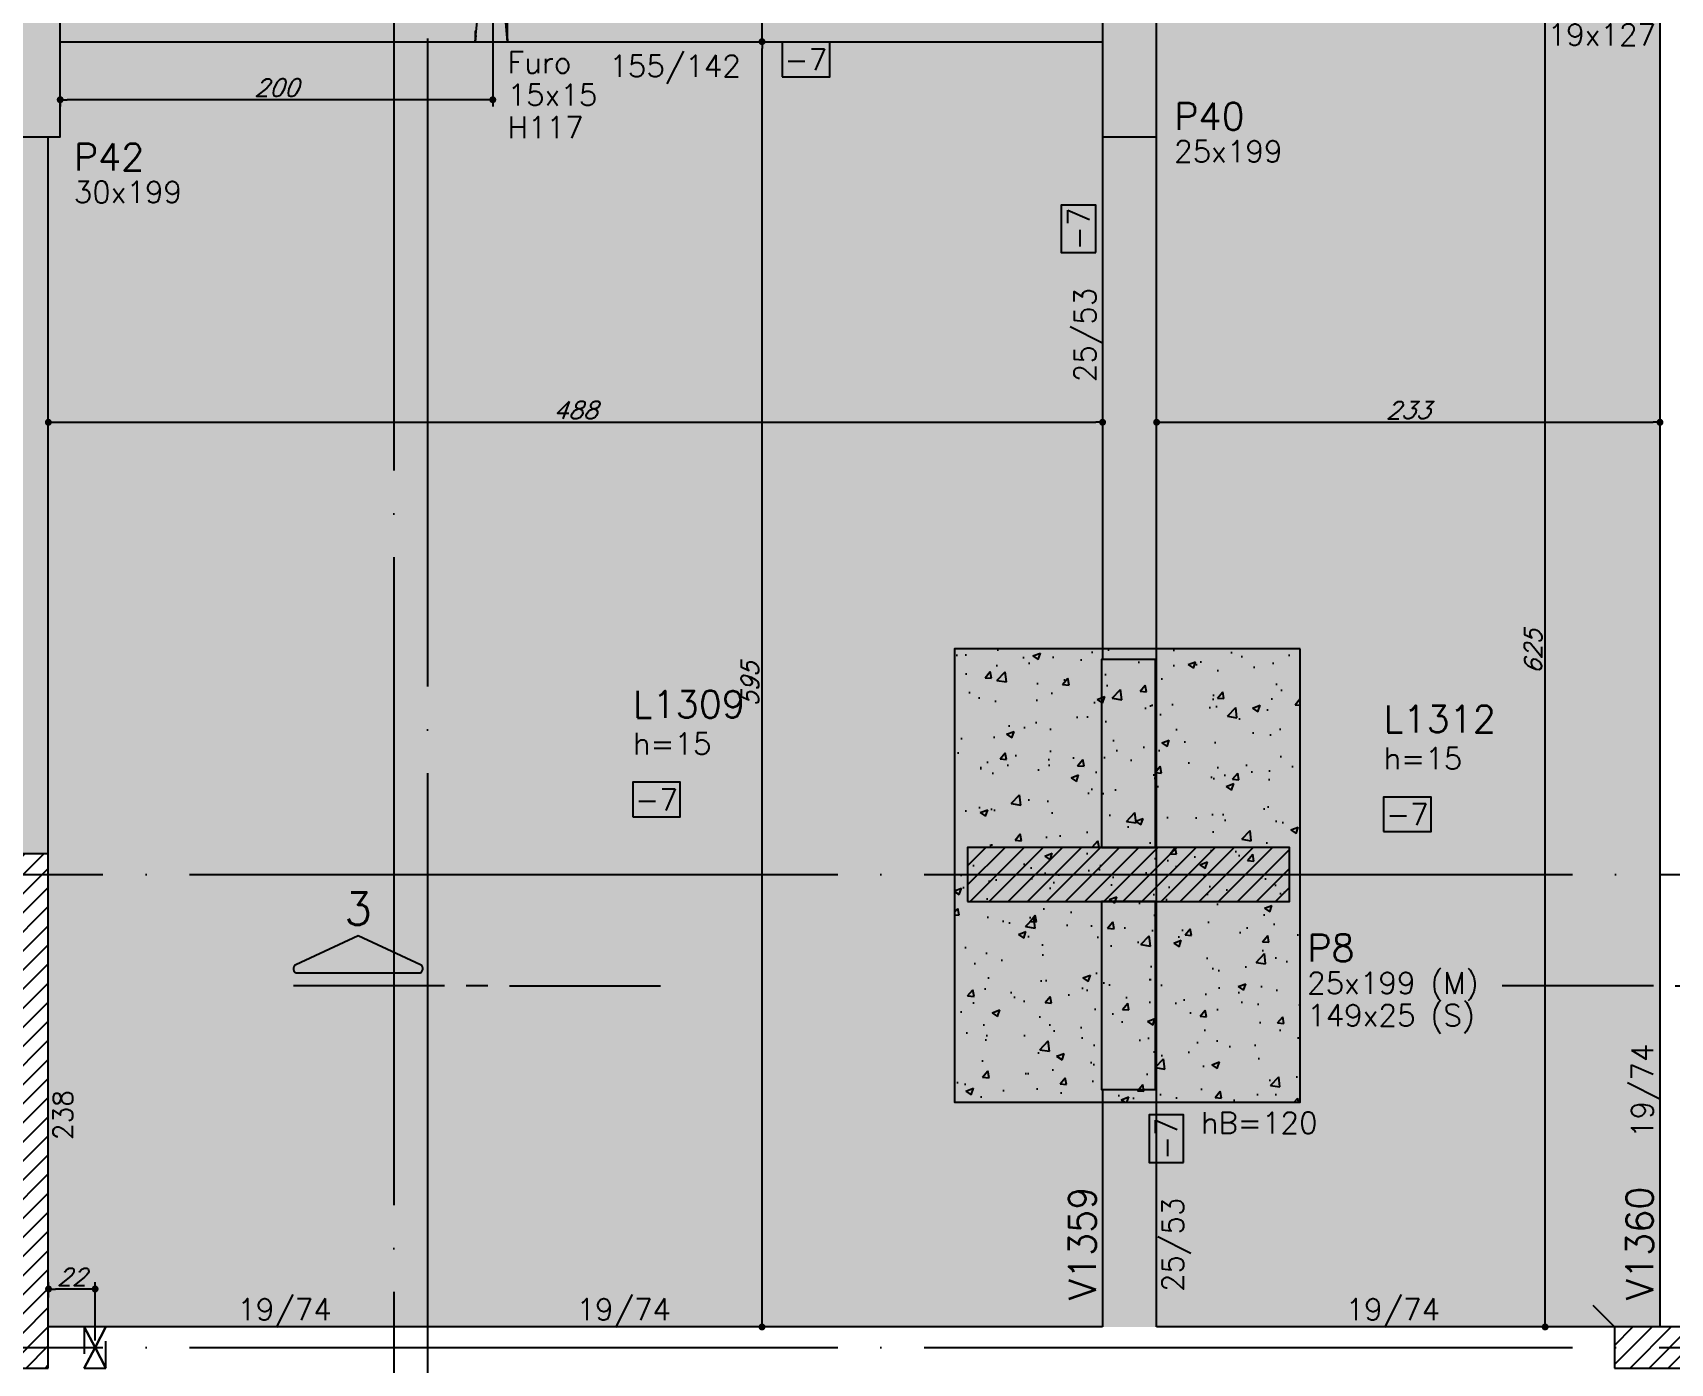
# Model space of a CAD drawing. Extents: x -5051 to 5519, y -2218 to 2282.
# Drawn here: x 2063 to 2821, y 648 to 1264 of the extents above; entities that cross this region are included whole.
import ezdxf
from ezdxf.enums import TextEntityAlignment as Align

# ---------------------------------------------------------------- set-up
doc = ezdxf.new("R2010")
doc.units = 0
doc.header["$LTSCALE"] = 50
doc.header["$MEASUREMENT"] = 0
doc.linetypes.add('EIXO', pattern=[6.8, 6, -0.4, 0, -0.4])
doc.linetypes.add('HIDDEN', pattern=[0.375, 0.25, -0.125])
doc.layers.get('0').update_dxf_attribs({"linetype": 'CONTINUOUS'})
doc.layers.get('DEFPOINTS').update_dxf_attribs({"linetype": 'CONTINUOUS'})
for name, color, linetype in [('F-AUX-RED', 1, 'CONTINUOUS'), ('F-BLOCOS', 3, 'CONTINUOUS'), ('F-CORTE-INDICAÇÃO', 4, 'CONTINUOUS'), ('F-COTAS', 106, 'CONTINUOUS'), ('F-COTAS-FUROS VIGA', 50, 'CONTINUOUS'), ('F-EIXO', 12, 'EIXO'), ('F-FURO-PAREDE', 2, 'HIDDEN'), ('F-FURO-PAREDE-TEXTOS', 2, 'CONTINUOUS'), ('F-LAJES-DIM', 2, 'CONTINUOUS'), ('F-LAJES-NOME', 4, 'CONTINUOUS'), ('F-PILARES-DIM', 172, 'CONTINUOUS'), ('F-PILARES-HACH', 174, 'CONTINUOUS'), ('F-PILARES-M', 170, 'CONTINUOUS'), ('F-PILARES-N', 170, 'CONTINUOUS'), ('F-PILARES-NASCE', 4, 'CONTINUOUS'), ('F-PILARES-NOME', 170, 'CONTINUOUS'), ('F-PILARES-S', 170, 'CONTINUOUS'), ('F-PILARES-V', 170, 'CONTINUOUS'), ('F-TEXTO', 6, 'CONTINUOUS'), ('F-VIGAS', 3, 'CONTINUOUS'), ('F-VIGAS-DIM', 2, 'CONTINUOUS'), ('F-VIGAS-NOME', 4, 'CONTINUOUS')]:
    doc.layers.add(name, color=color, linetype=linetype)
doc.layers.add('F-DESNIVEL-10', color=7, linetype='CONTINUOUS', true_color=0xd6a8cc)
doc.styles.add('CP-TEXT-INCL', font='simplex.shx', dxfattribs={"oblique": 20})
doc.styles.add('MCP', font='simplex.shx')
doc.styles.add('ROMANS', font='simplex.shx')
doc.styles.get("Standard").update_dxf_attribs({"font": 'simplex.shx'})
doc.dimstyles.new('CP-COTAS-50', dxfattribs={"dimscale": 0.64, "dimtxt": 12.5, "dimasz": 5, "dimexe": 5, "dimexo": 5, "dimgap": 2.5, "dimtad": 1, "dimdec": 1, "dimdsep": 46, "dimtxsty": 'CP-TEXT-INCL', "dimblk1": 'DOT', "dimblk2": 'DOT', "dimsah": 1, "dimcen": 9, "dimclrd": 256, "dimclre": 256, "dimclrt": 256, "dimadec": 0, "dimazin": 0, "dimtfac": 1, "dimtdec": 1, "dimtmove": 2, "dimatfit": 3, "dimldrblk": 'DOT', "dimfxl": 5, "dimtolj": 1, "dimarcsym": 0})

# ---------------------------------------------------------------- blocks, each defined once
blk = doc.blocks.new('*U3')
at = {"layer": 'F-EIXO'}
blk.add_line((0, 0), (7197, 0), dxfattribs=at)
at = {"layer": 'F-TEXTO', "style": 'ROMANS'}
blk.add_attdef('EIXO', text='', height=17.5, dxfattribs=at).set_placement((-28.2072, 0), align=Align.MIDDLE_CENTER)
blk = doc.blocks.new('*U217')
at = {"layer": 'F-EIXO'}
blk.add_line((0, 0), (0, -2408.39), dxfattribs=at)
at = {"layer": 'F-TEXTO', "style": 'ROMANS'}
blk.add_attdef('EIXO', text='', height=17.5, rotation=360, dxfattribs=at).set_placement((0, 28.21), align=Align.MIDDLE_CENTER)
blk = doc.blocks.new('*U205')
at = {"layer": 'F-EIXO'}
blk.add_line((0, 0), (0, -2508.39), dxfattribs=at)
at = {"layer": 'F-TEXTO', "style": 'ROMANS'}
blk.add_attdef('EIXO', text='', height=17.5, rotation=360, dxfattribs=at).set_placement((0, 28.21), align=Align.MIDDLE_CENTER)
blk = doc.blocks.new('*U16')
at = {"layer": 'F-CORTE-INDICAÇÃO'}
for p, q in [((70, 0), (0, 0)), ((80, 0), (90, 0)), ((100, 0), (170, 0))]:
    blk.add_line(p, q, dxfattribs=at)
blk.add_lwpolyline([(112, 6, -0.802585), (111.15, 9.81), (140, 23.26), (168.85, 9.81, -0.802585), (168, 6)], format="xyb", close=True, dxfattribs=at)
at = {"layer": 'F-CORTE-INDICAÇÃO', "style": 'ROMANS'}
blk.add_attdef('CORTE', text='', height=15, dxfattribs=at).set_placement((140, 35.76), align=Align.MIDDLE_CENTER)
at = {"layer": 'F-CORTE-INDICAÇÃO', "color": 2, "style": 'ROMANS'}
blk.add_attdef('FOLHA', text='', height=12, dxfattribs=at).set_placement((140, -10), align=Align.MIDDLE_CENTER)
blk = doc.blocks.new('*U17')
at = {"layer": 'F-CORTE-INDICAÇÃO'}
for p, q in [((-100, 0), (-170, 0)), ((-80, 0), (-90, 0)), ((-70, 0), (0, 0))]:
    blk.add_line(p, q, dxfattribs=at)
blk.add_lwpolyline([(-112, 6, 0.802585), (-111.15, 9.81), (-140, 23.26), (-168.85, 9.81, 0.802585), (-168, 6)], format="xyb", close=True, dxfattribs=at)
at = {"layer": 'F-CORTE-INDICAÇÃO', "style": 'ROMANS'}
blk.add_attdef('CORTE', text='', height=15, dxfattribs=at).set_placement((-140, 35.76), align=Align.MIDDLE_CENTER)
at = {"layer": 'F-CORTE-INDICAÇÃO', "color": 2, "style": 'ROMANS'}
blk.add_attdef('FOLHA', text='', height=12, dxfattribs=at).set_placement((-140, -10), align=Align.MIDDLE_CENTER)
blk = doc.blocks.new('_DOT')
at = {"color": 0, "linetype": 'ByBlock'}
blk.add_line((-0.5, 0), (-1, 0), dxfattribs=at)
at = {"color": 0, "linetype": 'ByBlock', "const_width": 0.5}
blk.add_lwpolyline([(-0.25, 0, 1), (0.25, 0, 1)], format="xyb", close=True, dxfattribs=at)
blk = doc.blocks.new('*D29')
at = {"layer": 'DEFPOINTS', "color": 0, "linetype": 'Continuous', "transparency": 16777216}
for p in [(2400.37, 1259.5), (2400.37, 1259.5), (2400.37, 664.5)]:
    blk.add_point(p, dxfattribs=at)
at = {"layer": 'F-COTAS', "linetype": 'Continuous', "lineweight": -2, "transparency": 16777216}
blk.add_line((2400.37, 667.7), (2400.37, 1256.3), dxfattribs=at)
at = {"layer": 'F-COTAS', "linetype": 'Continuous', "lineweight": -2, "transparency": 16777216, "xscale": 3.2, "yscale": 3.2, "zscale": 3.2}
for p, rotation in [((2400.37, 1259.5), 90), ((2400.37, 664.5), 270)]:
    blk.add_blockref('_DOT', p, dxfattribs=dict(at, rotation=rotation))
at = {"layer": 'F-COTAS', "linetype": 'Continuous', "transparency": 16777216, "insert": (2394.77, 962), "char_height": 8, "attachment_point": 5, "rotation": 90, "style": 'CP-TEXT-INCL'}
blk.add_mtext('\\A1;595', dxfattribs=at)
blk = doc.blocks.new('*D30')
at = {"layer": 'DEFPOINTS', "color": 0, "linetype": 'Continuous', "transparency": 16777216}
for p in [(2400.37, 1414.5), (2400.37, 1414.5), (2400.37, 1259.5)]:
    blk.add_point(p, dxfattribs=at)
at = {"layer": 'F-COTAS', "linetype": 'Continuous', "lineweight": -2, "transparency": 16777216}
blk.add_line((2400.37, 1262.7), (2400.37, 1411.3), dxfattribs=at)
at = {"layer": 'F-COTAS', "linetype": 'Continuous', "lineweight": -2, "transparency": 16777216, "xscale": 3.2, "yscale": 3.2, "zscale": 3.2}
for p, rotation in [((2400.37, 1414.5), 90), ((2400.37, 1259.5), 270)]:
    blk.add_blockref('_DOT', p, dxfattribs=dict(at, rotation=rotation))
at = {"layer": 'F-COTAS', "linetype": 'Continuous', "transparency": 16777216, "insert": (2394.77, 1337), "char_height": 8, "attachment_point": 5, "rotation": 90, "style": 'CP-TEXT-INCL'}
blk.add_mtext('\\A1;155', dxfattribs=at)
blk = doc.blocks.new('*D157')
at = {"layer": 'DEFPOINTS', "color": 0, "linetype": 'Continuous', "transparency": 16777216}
for p in [(2070, 1083.32), (2558, 1083.32), (2558, 1083.32)]:
    blk.add_point(p, dxfattribs=at)
at = {"layer": 'F-COTAS', "linetype": 'Continuous', "lineweight": -2, "transparency": 16777216}
blk.add_line((2073.2, 1083.32), (2554.8, 1083.32), dxfattribs=at)
at = {"layer": 'F-COTAS', "linetype": 'Continuous', "lineweight": -2, "transparency": 16777216, "xscale": 3.2, "yscale": 3.2, "zscale": 3.2, "rotation": 180}
blk.add_blockref('_DOT', (2070, 1083.32), dxfattribs=at)
at = {"layer": 'F-COTAS', "linetype": 'Continuous', "lineweight": -2, "transparency": 16777216, "xscale": 3.2, "yscale": 3.2, "zscale": 3.2}
blk.add_blockref('_DOT', (2558, 1083.32), dxfattribs=at)
at = {"layer": 'F-COTAS', "linetype": 'Continuous', "transparency": 16777216, "insert": (2314, 1088.92), "char_height": 8, "attachment_point": 5, "style": 'CP-TEXT-INCL'}
blk.add_mtext('\\A1;488', dxfattribs=at)
blk = doc.blocks.new('*D158')
at = {"layer": 'DEFPOINTS', "color": 0, "linetype": 'Continuous', "transparency": 16777216}
for p in [(2583, 1083.32), (2816, 1083.32), (2816, 1083.32)]:
    blk.add_point(p, dxfattribs=at)
at = {"layer": 'F-COTAS', "linetype": 'Continuous', "lineweight": -2, "transparency": 16777216}
blk.add_line((2586.2, 1083.32), (2812.8, 1083.32), dxfattribs=at)
at = {"layer": 'F-COTAS', "linetype": 'Continuous', "lineweight": -2, "transparency": 16777216, "xscale": 3.2, "yscale": 3.2, "zscale": 3.2, "rotation": 180}
blk.add_blockref('_DOT', (2583, 1083.32), dxfattribs=at)
at = {"layer": 'F-COTAS', "linetype": 'Continuous', "lineweight": -2, "transparency": 16777216, "xscale": 3.2, "yscale": 3.2, "zscale": 3.2}
blk.add_blockref('_DOT', (2816, 1083.32), dxfattribs=at)
at = {"layer": 'F-COTAS', "linetype": 'Continuous', "transparency": 16777216, "insert": (2699.5, 1088.92), "char_height": 8, "attachment_point": 5, "style": 'CP-TEXT-INCL'}
blk.add_mtext('\\A1;233', dxfattribs=at)
blk = doc.blocks.new('*D163')
at = {"layer": 'DEFPOINTS', "color": 0, "linetype": 'Continuous', "transparency": 16777216}
for p in [(2762.85, 1289.5), (2762.85, 1289.5), (2762.85, 664.5)]:
    blk.add_point(p, dxfattribs=at)
at = {"layer": 'F-COTAS', "linetype": 'Continuous', "lineweight": -2, "transparency": 16777216}
blk.add_line((2762.85, 667.7), (2762.85, 1286.3), dxfattribs=at)
at = {"layer": 'F-COTAS', "linetype": 'Continuous', "lineweight": -2, "transparency": 16777216, "xscale": 3.2, "yscale": 3.2, "zscale": 3.2}
for p, rotation in [((2762.85, 1289.5), 90), ((2762.85, 664.5), 270)]:
    blk.add_blockref('_DOT', p, dxfattribs=dict(at, rotation=rotation))
at = {"layer": 'F-COTAS', "linetype": 'Continuous', "transparency": 16777216, "insert": (2757.25, 977), "char_height": 8, "attachment_point": 5, "rotation": 90, "style": 'CP-TEXT-INCL'}
blk.add_mtext('\\A1;625', dxfattribs=at)
blk = doc.blocks.new('*U10')
at = {"layer": 'F-LAJES-DIM', "color": 1}
blk.add_lwpolyline([(0, 0), (22, 0), (22, 16), (0, 16)], close=True, dxfattribs=at)
at = {"layer": 'F-LAJES-DIM', "style": 'MCP'}
blk.add_attdef('DIM', text='', height=10, dxfattribs=at).set_placement((11, 8), align=Align.MIDDLE_CENTER)
blk = doc.blocks.new('*U13')
at = {"layer": 'F-VIGAS-DIM', "color": 1}
blk.add_lwpolyline([(0, 0), (22, 0), (22, 16), (0, 16)], close=True, dxfattribs=at)
at = {"layer": 'F-VIGAS-DIM', "style": 'MCP'}
blk.add_attdef('DIM', text='', height=10, dxfattribs=at).set_placement((11, 8), align=Align.MIDDLE_CENTER)
blk = doc.blocks.new('*D388')
at = {"layer": 'DEFPOINTS', "color": 0, "linetype": 'Continuous', "transparency": 16777216}
for p in [(2070.1, 682.08), (2070.1, 675), (2091.67, 655)]:
    blk.add_point(p, dxfattribs=at)
at = {"layer": 'F-COTAS-FUROS VIGA', "linetype": 'Continuous', "lineweight": -2, "transparency": 16777216}
for p, q in [((2070.1, 678.2), (2070.1, 685.28)), ((2091.67, 658.2), (2091.67, 685.28)), ((2088.47, 682.08), (2073.3, 682.08))]:
    blk.add_line(p, q, dxfattribs=at)
at = {"layer": 'F-COTAS-FUROS VIGA', "linetype": 'Continuous', "lineweight": -2, "transparency": 16777216, "xscale": 3.2, "yscale": 3.2, "zscale": 3.2, "rotation": 180}
blk.add_blockref('_DOT', (2070.1, 682.08), dxfattribs=at)
at = {"layer": 'F-COTAS-FUROS VIGA', "linetype": 'Continuous', "lineweight": -2, "transparency": 16777216, "xscale": 3.2, "yscale": 3.2, "zscale": 3.2}
blk.add_blockref('_DOT', (2091.67, 682.08), dxfattribs=at)
at = {"layer": 'F-COTAS-FUROS VIGA', "linetype": 'Continuous', "transparency": 16777216, "insert": (2080.89, 687.68), "char_height": 8, "attachment_point": 5, "style": 'CP-TEXT-INCL'}
blk.add_mtext('\\A1;22', dxfattribs=at)
blk = doc.blocks.new('*D391')
at = {"layer": 'DEFPOINTS', "color": 0, "linetype": 'Continuous', "transparency": 16777216}
for p in [(2275.73, 1343.5), (2075.5, 1237.5), (2075.5, 1232.63)]:
    blk.add_point(p, dxfattribs=at)
at = {"layer": 'F-COTAS-FUROS VIGA', "linetype": 'Continuous', "lineweight": -2, "transparency": 16777216}
for p, q in [((2275.73, 1340.3), (2275.73, 1229.43)), ((2075.5, 1234.3), (2075.5, 1229.43)), ((2272.53, 1232.63), (2078.7, 1232.63))]:
    blk.add_line(p, q, dxfattribs=at)
at = {"layer": 'F-COTAS-FUROS VIGA', "linetype": 'Continuous', "lineweight": -2, "transparency": 16777216, "xscale": 3.2, "yscale": 3.2, "zscale": 3.2, "rotation": 180}
blk.add_blockref('_DOT', (2075.5, 1232.63), dxfattribs=at)
at = {"layer": 'F-COTAS-FUROS VIGA', "linetype": 'Continuous', "lineweight": -2, "transparency": 16777216, "xscale": 3.2, "yscale": 3.2, "zscale": 3.2}
blk.add_blockref('_DOT', (2275.73, 1232.63), dxfattribs=at)
at = {"layer": 'F-COTAS-FUROS VIGA', "linetype": 'Continuous', "transparency": 16777216, "insert": (2175.61, 1238.23), "char_height": 8, "attachment_point": 5, "style": 'CP-TEXT-INCL'}
blk.add_mtext('\\A1;200', dxfattribs=at)

msp = doc.modelspace()

# ---------------------------------------------------------------- hatches: boundary and pattern name
at = {"layer": 'F-AUX-RED'}
h = msp.add_hatch(dxfattribs=at)
h.set_pattern_fill('AR-CONC', color=256, scale=5)
h.set_pattern_definition([(50, (0, 0), (35.863, -3.1376), [3.75, -41.25]), (355, (0, 0), (-6.93757, 37.6096), [3, -33]), (100.4514, (2.99, -0.26), (28.92544, 34.472), [3.187, -35.0571]), (46.1842, (0, 10), (53.3621, -8.27596), [5.625, -61.875]), (96.6356, (4.447, 9.31), (46.7331, 48.7059), [4.7805, -52.5857]), (351.1842, (0, 10), (46.7331, 48.7059), [4.5, -49.5]), (21, (5, 7.5), (29.84535, -20.13094), [3.75, -41.25]), (326, (5, 7.5), (12.16577, 36.2575), [3, -33]), (71.4514, (7.487, 5.822), (42.0111, 16.12656), [3.187, -35.0571]), (37.5, (0, 0), (0.60799, 16.64469), [0, -32.6, 0, -33.5, 0, -33.125]), (7.5, (0, 0), (13.15348, 19.72059), [0, -19.1, 0, -31.85, 0, -12.625]), (327.5, (-11.15, 0), (26.69112, -1.127744), [0, -12.5, 0, -39, 0, -51.75]), (317.5, (-16.15, 0), (29.1593, 5.00525), [0, -16.25, 0, -25.9, 0, -36.75])])
h.paths.add_polyline_path([(2649.5, 978.5), (2569.5, 978.5), (2489.5, 978.5), (2489.5, 768.5), (2649.5, 768.5)])
at = {"layer": 'F-BLOCOS', "linetype": 'Continuous'}
h = msp.add_hatch(color=1, dxfattribs=at)
h.dxf.hatch_style = 1
h.paths.add_polyline_path([(2649.5, 978.5), (2569.5, 978.5), (2489.5, 978.5), (2489.5, 768.5), (2649.5, 768.5)], flags=17)
h.paths.add_polyline_path([(2649.5, 978.5), (2569.5, 978.5), (2489.5, 978.5), (2489.5, 768.5), (2649.5, 768.5)], flags=17)
at = {"layer": 'F-DESNIVEL-10', "linetype": 'Continuous'}
h = msp.add_hatch(color=256, dxfattribs=at)
h.dxf.hatch_style = 1
h.paths.add_polyline_path([(2075.5, 1414.5), (2045.5, 1414.5), (2045.5, 1390), (2070, 1390), (2070, 1291), (2045.5, 1291), (2045.5, 1215.5), (2075.5, 1215.5)])
h = msp.add_hatch(color=256, dxfattribs=at)
h.dxf.hatch_style = 1
h.paths.add_polyline_path([(2583, 1414.5), (2558, 1414.5), (2558, 1215.5), (2583, 1215.5)])
h = msp.add_hatch(color=256, dxfattribs=at)
h.dxf.hatch_style = 1
h.paths.add_polyline_path([(2582.5, 973.5), (2557.5, 973.5), (2557.5, 886.5), (2582.5, 886.5)])
h = msp.add_hatch(color=256, dxfattribs=at)
h.dxf.hatch_style = 1
h.paths.add_polyline_path([(2582.5, 861.5), (2557.5, 861.5), (2557.5, 774.5), (2582.5, 774.5)])
at = {"layer": 'F-PILARES-HACH', "linetype": 'Continuous'}
h = msp.add_hatch(dxfattribs=at)
h.set_pattern_fill('ANSI31', color=256, scale=50, style=0)
h.paths.add_polyline_path([(2070, 645.5), (2070, 883.5), (1832, 883.5), (1832, 864.5), (2051, 864.5), (2051, 664.5), (1832, 664.5), (1832, 645.5)], flags=16)
h = msp.add_hatch(dxfattribs=at)
h.set_pattern_fill('ANSI31', color=256, scale=50, style=0)
h.paths.add_polyline_path([(2495.5, 861.5), (2644.5, 861.5), (2644.5, 886.5), (2495.5, 886.5)], flags=16)
h = msp.add_hatch(dxfattribs=at)
h.set_pattern_fill('ANSI31', color=256, scale=50, style=0)
h.paths.add_polyline_path([(2795, 645.5), (2835, 645.5), (2835, 664.5), (2795, 664.5)], flags=16)

# ---------------------------------------------------------------- linework, layer by layer
at = {"layer": 'F-BLOCOS', "linetype": 'Continuous'}
msp.add_lwpolyline([(2649.5, 978.5), (2569.5, 978.5), (2489.5, 978.5), (2489.5, 768.5), (2649.5, 768.5), (2649.5, 978.5)], dxfattribs=at)
msp.add_lwpolyline([(2649.5, 978.5), (2569.5, 978.5), (2489.5, 978.5), (2489.5, 768.5), (2649.5, 768.5), (2649.5, 978.5)], dxfattribs=at)
at = {"layer": 'F-DESNIVEL-10', "linetype": 'Continuous'}
msp.add_lwpolyline([(2075.5, 1414.5), (2045.5, 1414.5), (2045.5, 1390), (2070, 1390), (2070, 1291), (2045.5, 1291), (2045.5, 1215.5), (2075.5, 1215.5)], close=True, dxfattribs=at)
at = {"layer": 'F-DESNIVEL-10'}
for points in [[(2457, 1259.5), (2457, 1414.5), (2075.6, 1414.5)], [(2457, 1259.5), (2075.6, 1414.5), (2075.6, 1259.5)], [(2457, 1259.5), (2557.9, 1259.5), (2557.9, 1414.5)], [(2457, 1259.5), (2557.9, 1414.5), (2457, 1414.5)], [(2457, 1259.5), (2457, 1414.5), (2457, 1259.5)], [(2583, 874), (2816, 1287.5), (2816, 1289.5)], [(2583, 874), (2816, 1289.5), (2583, 874)], [(2583, 874), (2816, 1289.5), (2583, 1289.5)], [(2583, 874), (2583, 1289.5), (2583, 874)], [(2583, 874), (2583, 1289.5), (2583, 1215.5)], [(2583, 874), (2816, 664.5), (2816, 1287.5)], [(2583, 874), (2816, 1287.5), (2583, 874)], [(2457, 1259.5), (2075.5, 1259.5), (2227, 664.5)], [(2075.5, 1215.5), (2227, 664.5), (2075.5, 1259.5)], [(2075.5, 1215.5), (2075.5, 1259.5), (2075.5, 1215.5)], [(2457, 1259.5), (2075.6, 1259.5), (2457, 1259.5)], [(2457, 1259.5), (2227, 664.5), (2457, 1259.5)], [(2457, 1259.5), (2227, 664.5), (2558, 664.5)], [(2457, 1259.5), (2558, 664.5), (2457, 1259.5)], [(2457, 1259.5), (2558, 664.5), (2558, 1215.5)], [(2457, 1259.5), (2558, 1215.5), (2457, 1259.5)], [(2457, 1259.5), (2558, 1215.5), (2558, 1259.5)], [(2457, 1259.5), (2558, 1259.5), (2457, 1259.5)], [(2051, 883.6), (2070, 883.6), (2070, 1215.4)], [(2051, 883.6), (2070, 1215.4), (2051, 1215.4)], [(2075.5, 1215.5), (2070, 1215.5), (2070, 883.5)], [(2075.5, 1215.5), (2070, 883.5), (2075.5, 1215.5)], [(2075.5, 1215.5), (2070, 883.5), (2070, 664.5)], [(2075.5, 1215.5), (2070, 664.5), (2075.5, 1215.5)], [(2075.5, 1215.5), (2070, 664.5), (2227, 664.5)], [(2075.5, 1215.5), (2227, 664.5), (2075.5, 1215.5)], [(2558, 973.5), (2558, 1215.5), (2558, 664.5)], [(2583, 1215.4), (2558, 1215.4), (2558, 973.6)], [(2583, 1215.4), (2558, 973.6), (2582.6, 973.6)], [(2583, 874), (2583, 1215.5), (2582.5, 973.5)], [(2583, 1215.4), (2582.6, 973.6), (2582.6, 874)], [(2583, 1215.4), (2582.6, 874), (2583, 874)], [(2583, 874), (2583, 1215.5), (2583, 874)], [(2558, 973.5), (2558, 664.5), (2558, 973.5)], [(2558, 973.5), (2558, 664.5), (2558, 774.5)], [(2558, 973.5), (2558, 774.5), (2558, 973.5)], [(2583, 874), (2582.5, 973.5), (2583, 874)], [(2583, 874), (2582.5, 774.5), (2583, 664.5)], [(2583, 664.5), (2583, 874), (2582.6, 874)], [(2583, 664.5), (2582.6, 874), (2582.6, 774.4)], [(2583, 874), (2583, 664.5), (2583, 874)], [(2583, 874), (2583, 664.5), (2795, 664.5)], [(2583, 874), (2795, 664.5), (2583, 874)], [(2583, 874), (2795, 664.5), (2816, 664.5)], [(2583, 874), (2816, 664.5), (2583, 874)], [(2583, 664.5), (2582.6, 774.4), (2558, 774.4)], [(2583, 664.5), (2558, 774.4), (2558, 664.5)], [(2583, 664.5), (2558, 664.5), (2583, 664.5)]]:
    msp.add_solid(points, dxfattribs=at)
at = {"layer": 'F-DESNIVEL-10', "linetype": 'Continuous'}
msp.add_solid([(2558, 861.5), (2558, 886.5), (2582.5, 861.5), (2582.5, 886.5)], dxfattribs=at)
at = {"layer": 'F-FURO-PAREDE'}
for points in [[(2275.1, 1337), (2267.6, 1259.5), (2282.6, 1259.5), (2275.1, 1337), (2282.6, 1259.5), (2282.6, 1414.5), (2275.1, 1337), (2282.6, 1414.5), (2267.6, 1414.5), (2275.1, 1337), (2267.6, 1414.5), (2267.6, 1259.5), (2275.1, 1337)], [(2091.668, 655), (2086.668, 645.5), (2096.668, 645.5), (2091.668, 655), (2096.668, 645.5), (2096.668, 664.5), (2091.668, 655), (2096.668, 664.5), (2086.668, 664.5), (2091.668, 655), (2086.668, 664.5), (2086.668, 645.5), (2091.668, 655)]]:
    msp.add_lwpolyline(points, dxfattribs=at)
at = {"layer": 'F-PILARES-M', "linetype": 'Continuous'}
for points in [[(2045.5, 1215.5), (2075.5, 1215.5), (2075.5, 1414.5), (2045.5, 1414.5), (2045.5, 1215.5)], [(2558, 1215.5), (2583, 1215.5), (2583, 1414.5), (2558, 1414.5), (2558, 1215.5)], [(2582.5, 973.5), (2557.5, 973.5), (2557.5, 886.5), (2582.5, 886.5), (2582.5, 973.5)], [(2582.5, 861.5), (2557.5, 861.5), (2557.5, 774.5), (2582.5, 774.5), (2582.5, 861.5)]]:
    msp.add_lwpolyline(points, dxfattribs=at)
at = {"layer": 'F-PILARES-N', "linetype": 'Continuous'}
msp.add_lwpolyline([(2795, 645.5), (2835, 645.5), (2835, 664.5), (2795, 664.5), (2795, 645.5)], dxfattribs=at)
at = {"layer": 'F-PILARES-NASCE', "linetype": 'Continuous'}
msp.add_line((2795, 664.5), (2785, 674.5), dxfattribs=at)
at = {"layer": 'F-PILARES-S', "linetype": 'Continuous'}
msp.add_lwpolyline([(2070, 645.5), (2070, 883.5), (1832, 883.5), (1832, 864.5), (2051, 864.5), (2051, 664.5), (1832, 664.5), (1832, 645.5), (2070, 645.5)], dxfattribs=at)
at = {"layer": 'F-PILARES-V', "linetype": 'Continuous'}
msp.add_lwpolyline([(2495.5, 861.5), (2644.5, 861.5), (2644.5, 886.5), (2495.5, 886.5), (2495.5, 861.5)], dxfattribs=at)
at = {"layer": 'F-VIGAS'}
for points in [[(2816, 1287.5), (2816, 664.5)], [(2075.5, 1259.5), (2457, 1259.5)], [(2457, 1259.5), (2558, 1259.5)], [(2070, 883.5), (2070, 1215.5)], [(2558, 1215.5), (2558, 973.5)], [(2583, 874), (2583, 1215.5)], [(2583, 664.5), (2583, 874)], [(2558, 774.5), (2558, 664.5)], [(2227, 664.5), (2070, 664.5)], [(2558, 664.5), (2227, 664.5)], [(2795, 664.5), (2583, 664.5)]]:
    msp.add_lwpolyline(points, dxfattribs=at)

# ---------------------------------------------------------------- block references
at = {"layer": 'F-CORTE-INDICAÇÃO', "linetype": 'Continuous'}
ref = msp.add_blockref('*U17', (2353.41, 822.383), dxfattribs=at)
ref.add_attrib('CORTE', '3', dxfattribs={"height": 15, "style": 'ROMANS'}).set_placement((2213.41, 858.146), align=Align.MIDDLE_CENTER)
ref = msp.add_blockref('*U16', (2742.966, 822.383), dxfattribs=at)
ref.add_attrib('CORTE', '3', dxfattribs={"height": 15, "style": 'ROMANS'}).set_placement((2881.537, 858.146), align=Align.MIDDLE_CENTER)
at = {"layer": 'F-EIXO', "linetype": 'Continuous'}
for name, p in [('*U205', (2230, 1701.024)), ('*U217', (2245.5, 1601.024)), ('*U3', (-3646.32, 874)), ('*U3', (-3646.32, 655))]:
    msp.add_blockref(name, p, dxfattribs=at)
at = {"layer": 'F-LAJES-DIM', "linetype": 'Continuous'}
for p in [(2340.532, 900.665), (2688.063, 893.795)]:
    msp.add_blockref('*U10', p, dxfattribs=at).add_auto_attribs({'DIM': '-7'})
at = {"layer": 'F-VIGAS-DIM', "linetype": 'Continuous'}
msp.add_blockref('*U13', (2409.666, 1243.242), dxfattribs=at).add_auto_attribs({'DIM': '-7'})
at = {"layer": 'F-VIGAS-DIM', "linetype": 'Continuous', "rotation": 90}
for p in [(2554.875, 1161.878), (2595.5, 740.69)]:
    msp.add_blockref('*U13', p, dxfattribs=at).add_auto_attribs({'DIM': '-7'})

# ---------------------------------------------------------------- texts
at = {"layer": 'F-FURO-PAREDE-TEXTOS', "linetype": 'Continuous', "style": 'MCP'}
for s, p in [('Furo', (2282.57, 1244.901)), ('15x15', (2282.57, 1229.901)), ('H117', (2282.57, 1214.901))]:
    msp.add_text(s, height=10, dxfattribs=at).set_placement(p)
at = {"layer": 'F-LAJES-DIM', "linetype": 'Continuous', "style": 'MCP'}
for p in [(2340.532, 929.565), (2688.063, 922.695)]:
    msp.add_text('h=15', height=10, dxfattribs=at).set_placement(p)
at = {"layer": 'F-LAJES-NOME', "linetype": 'Continuous', "style": 'MCP'}
for s, p in [('L1309', (2340.532, 946.565)), ('L1312', (2688.063, 939.695))]:
    msp.add_text(s, height=12.5, dxfattribs=at).set_placement(p)
at = {"layer": 'F-PILARES-DIM', "linetype": 'Continuous', "style": 'MCP'}
for s, p in [('19x127', (2764.015, 1257.755)), ('25x199', (2591.12, 1203.71)), ('30x199', (2081.75, 1184.875)), (' hB=120', (2596.614, 753.994))]:
    msp.add_text(s, height=10, dxfattribs=at).set_placement(p)
at = {"layer": 'F-PILARES-DIM', "linetype": 'Continuous'}
for s, p in [('25x199 (M)', (2652.692, 818.75)), ('149x25 (S)', (2652.692, 803.75))]:
    msp.add_text(s, height=10, dxfattribs=at).set_placement(p)
at = {"layer": 'F-PILARES-DIM', "linetype": 'Continuous', "style": 'MCP'}
msp.add_text('238', height=9, rotation=90, dxfattribs=at).set_placement((2081.25, 751))
at = {"layer": 'F-PILARES-NOME', "linetype": 'Continuous', "style": 'MCP'}
for s, p in [('P40', (2591.12, 1218.71)), ('P42', (2081.75, 1199.875)), ('P8', (2652.692, 833.75))]:
    msp.add_text(s, height=12.5, dxfattribs=at).set_placement(p)
at = {"layer": 'F-VIGAS-DIM', "linetype": 'Continuous', "style": 'MCP'}
for s, p in [('155/142', (2329.666, 1243.242)), ('19/74', (2157.5, 667.625)), ('19/74', (2314.5, 667.625)), ('19/74', (2670.5, 667.625))]:
    msp.add_text(s, height=10, dxfattribs=at).set_placement(p)
for s, p in [('25/53', (2554.875, 1101.878)), ('19/74', (2812.875, 752)), ('25/53', (2595.5, 680.69))]:
    msp.add_text(s, height=10, rotation=90, dxfattribs=at).set_placement(p)
at = {"layer": 'F-VIGAS-NOME', "linetype": 'Continuous', "style": 'MCP'}
for s, p in [('V1360', (2812.875, 677)), ('V1359', (2554.875, 677))]:
    msp.add_text(s, height=12.5, rotation=90, dxfattribs=at).set_placement(p)

# ---------------------------------------------------------------- dimensions: what is measured, and where the dimension line sits
at = {"layer": 'F-COTAS', "linetype": 'Continuous'}
for base, p1, p2, angle, picture, middle in [((2400.367, 1414.5), (2400.367, 1259.5), (2400.367, 1414.5), 270, '*D30', (2394.767, 1337)), ((2762.845, 1289.5), (2762.845, 664.5), (2762.845, 1289.5), 270, '*D163', (2757.245, 977)), ((2400.367, 1259.5), (2400.367, 664.5), (2400.367, 1259.5), 270, '*D29', (2394.767, 962)), ((2558, 1083.317), (2070, 1083.317), (2558, 1083.317), 180, '*D157', (2314, 1088.917)), ((2816, 1083.317), (2583, 1083.317), (2816, 1083.317), 180, '*D158', (2699.5, 1088.917))]:
    dim = msp.add_linear_dim(base=base, p1=p1, p2=p2, angle=angle, dimstyle='CP-COTAS-50', dxfattribs=at)
    dim.commit()
    dim.dimension.update_dxf_attribs({"geometry": picture, "text_midpoint": middle})
at = {"layer": 'F-COTAS-FUROS VIGA', "linetype": 'Continuous'}
for base, p1, p2, picture, middle in [((2075.5, 1232.632), (2275.729, 1343.5), (2075.5, 1237.5), '*D391', (2175.615, 1238.232)), ((2070.105, 682.078), (2091.668, 655), (2070.105, 674.996), '*D388', (2080.887, 687.678))]:
    dim = msp.add_linear_dim(base=base, p1=p1, p2=p2, dimstyle='CP-COTAS-50', override={"dimdec": 0, "dimfxl": 7.5}, dxfattribs=at)
    dim.commit()
    dim.dimension.update_dxf_attribs({"geometry": picture, "text_midpoint": middle})

doc.saveas('drawing.dxf')
